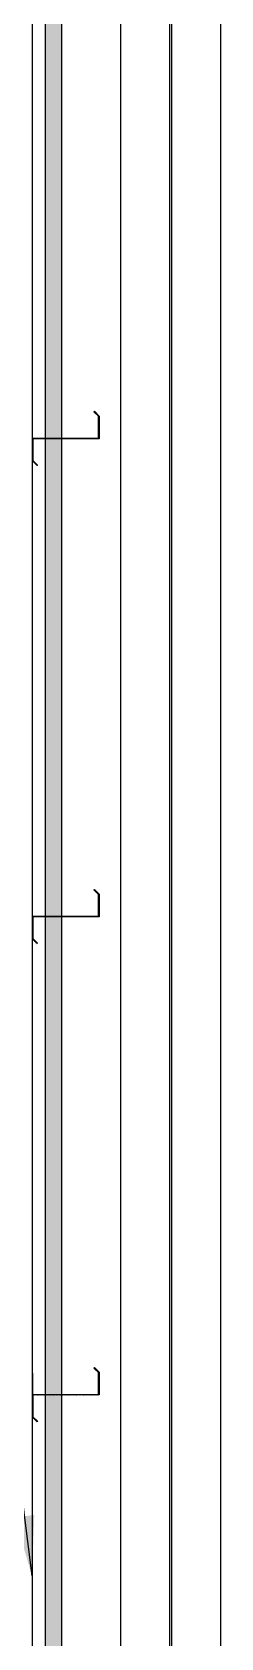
# Model space of a CAD drawing. Header units: inches. Extents: x 340055 to 349452, y -34649 to -30845.
# Drawn here: x 342243.97 to 342249.63, y -32495.96 to -32447.83 of the extents above; entities that cross this region are included whole.
import ezdxf

# ---------------------------------------------------------------- set-up
doc = ezdxf.new("R2010")
doc.units = ezdxf.units.IN
doc.header["$MEASUREMENT"] = 0
doc.layers.add('2', color=2, linetype='Continuous')
doc.layers.add('4', color=4, linetype='Continuous')
doc.styles.add('ST1H', font='vnshxh.shx', dxfattribs={"width": 0.7})
doc.dimstyles.new('3', dxfattribs={"dimtxt": 3.5, "dimasz": 1.8, "dimexe": 1, "dimexo": 0, "dimgap": 1, "dimtad": 1, "dimdec": 0, "dimlfac": 3, "dimzin": 0, "dimdsep": 46, "dimtxsty": 'ST1H', "dimblk": 'OBLIQUE', "dimcen": 1, "dimdle": 1, "dimclrd": 8, "dimclre": 8, "dimclrt": 3, "dimadec": 0, "dimazin": 0, "dimtfac": 1, "dimtdec": 0, "dimtix": 1, "dimtofl": 0, "dimtmove": 1, "dimatfit": 3, "dimfxl": 0, "dimtolj": 1, "dimtzin": 0, "dimlwd": -1, "dimlwe": -1, "dimarcsym": 0})

# ---------------------------------------------------------------- blocks, each defined once
blk = doc.blocks.new('_Oblique')
at = {"color": 0, "linetype": 'ByBlock', "lineweight": -2}
blk.add_line((-0.5, -0.5), (0.5, 0.5), dxfattribs=at)

msp = doc.modelspace()

# ---------------------------------------------------------------- hatches: boundary and pattern name
h = msp.add_hatch()
h.set_pattern_fill('HOUND', color=8, scale=0.45, angle=90, style=0)
h.set_pattern_definition([(90, (341212.059656, -42481.076566), (-0.028125, 0.1125), [0.45, -0.225]), (180, (341212.059656, -42481.076566), (0.1125, -0.028125), [0.45, -0.225])])
h.paths.add_polyline_path([(342244.8648, -32584.3304), (342244.8648, -32378.7036), (342244.3648, -32378.7036), (342244.3648, -32584.3304)])
h = msp.add_hatch()
h.set_pattern_fill('ANSI31', color=94, scale=0.15, angle=90, style=0)
h.set_pattern_definition([(225, (338277.349207, -18630.608335), (-0.013258252147, 0.013258252147), [])])
h.paths.add_polyline_path([(342243.9798, -32460.6771), (342243.9798, -32459.9971), (342245.9608, -32459.9971), (342245.9608, -32459.3439), (342245.825, -32459.2081), (342245.8384, -32459.1947), (342245.9798, -32459.3361), (342245.9798, -32460.0161), (342243.9988, -32460.0161), (342243.9988, -32460.6692), (342244.1347, -32460.8051), (342244.1213, -32460.8185)])
h = msp.add_hatch()
h.set_pattern_fill('ANSI31', color=94, scale=0.15, angle=90, style=0)
h.set_pattern_definition([(225, (338277.349207, -18644.941668), (-0.013258252147, 0.013258252147), [])])
h.paths.add_polyline_path([(342243.9798, -32475.0104), (342243.9798, -32474.3304), (342245.9608, -32474.3304), (342245.9608, -32473.6773), (342245.825, -32473.5414), (342245.8384, -32473.528), (342245.9798, -32473.6694), (342245.9798, -32474.3494), (342243.9988, -32474.3494), (342243.9988, -32475.0025), (342244.1347, -32475.1384), (342244.1213, -32475.1518)])
h = msp.add_hatch()
h.set_pattern_fill('ANSI31', color=94, scale=0.15, angle=90, style=0)
h.set_pattern_definition([(225, (338277.349207, -18659.275001), (-0.013258252147, 0.013258252147), [])])
h.paths.add_polyline_path([(342243.9798, -32489.3437), (342243.9798, -32488.6637), (342245.9608, -32488.6637), (342245.9608, -32488.0106), (342245.825, -32487.8748), (342245.8384, -32487.8613), (342245.9798, -32488.0027), (342245.9798, -32488.6827), (342243.9988, -32488.6827), (342243.9988, -32489.3359), (342244.1347, -32489.4717), (342244.1213, -32489.4852)])

# ---------------------------------------------------------------- linework, layer by layer
at = {"color": 1, "true_color": 0xfa051e}
msp.add_lwpolyline([(342243.9798, -32378.7036), (342244.3648, -32378.7036), (342244.3648, -32584.3304), (342243.9798, -32584.3304)], close=True, dxfattribs=at)
at = {"color": 8}
msp.add_lwpolyline([(342244.8648, -32584.3304), (342244.8648, -32378.7036), (342244.3648, -32378.7036), (342244.3648, -32584.3304)], close=True, dxfattribs=at)
at = {"color": 94}
for points in [[(342243.9798, -32460.6771), (342243.9798, -32459.9971), (342245.9608, -32459.9971), (342245.9608, -32459.3439), (342245.825, -32459.2081), (342245.8384, -32459.1947), (342245.9798, -32459.3361), (342245.9798, -32460.0161), (342243.9988, -32460.0161), (342243.9988, -32460.6692), (342244.1347, -32460.8051), (342244.1213, -32460.8185)], [(342243.9798, -32475.0104), (342243.9798, -32474.3304), (342245.9608, -32474.3304), (342245.9608, -32473.6773), (342245.825, -32473.5414), (342245.8384, -32473.528), (342245.9798, -32473.6694), (342245.9798, -32474.3494), (342243.9988, -32474.3494), (342243.9988, -32475.0025), (342244.1347, -32475.1384), (342244.1213, -32475.1518)], [(342243.9798, -32489.3437), (342243.9798, -32488.6637), (342245.9608, -32488.6637), (342245.9608, -32488.0106), (342245.825, -32487.8748), (342245.8384, -32487.8613), (342245.9798, -32488.0027), (342245.9798, -32488.6827), (342243.9988, -32488.6827), (342243.9988, -32489.3359), (342244.1347, -32489.4717), (342244.1213, -32489.4852)]]:
    msp.add_lwpolyline(points, close=True, dxfattribs=at)
at = {"layer": '2', "color": 9}
for p, q in [((342246.6302, -32671.7939), (342246.6302, -32409.0802)), ((342249.6302, -32671.7939), (342249.6302, -32409.0802)), ((342248.1002, -32671.7939), (342248.1002, -32416.6297)), ((342248.1602, -32671.7939), (342248.1602, -32416.6297))]:
    msp.add_line(p, q, dxfattribs=at)
at = {"layer": '4'}
msp.add_line((342243.9798, -32488.0327), (342243.9798, -32488.6827), dxfattribs=at)

# ---------------------------------------------------------------- leaders
at = {"color": 9}
msp.add_leader([(342243.9711, -32494.1034), (342242.4911, -32482.5065), (342235.9215, -32482.5065)], dimstyle='3', override={"dimgap": 1, "dimtad": 0}, dxfattribs=at)

doc.saveas('drawing.dxf')
